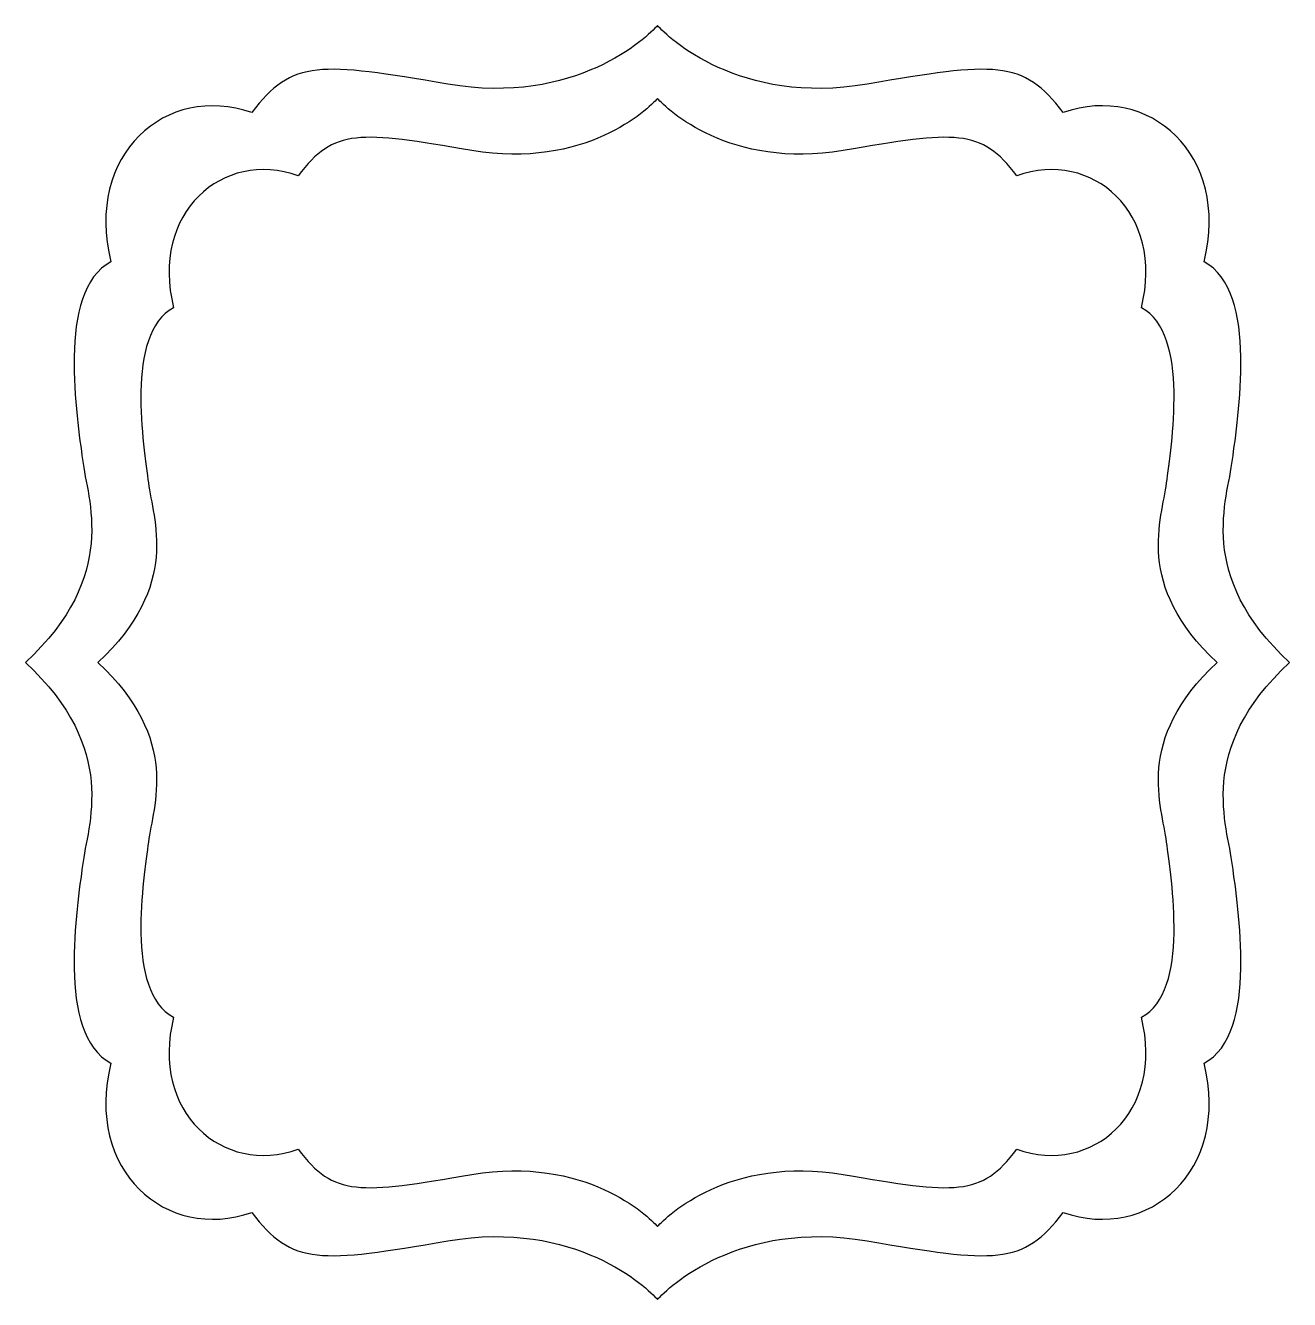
# Model space of a CAD drawing. Header units: centimetres. Extents: x -11 to 11.1, y -11.4 to 11.
import ezdxf

# ---------------------------------------------------------------- set-up
doc = ezdxf.new("R2010")
doc.units = ezdxf.units.CM
doc.header["$MEASUREMENT"] = 0
doc.layers.add('Camada 1', color=7, linetype='Continuous')

msp = doc.modelspace()

# ---------------------------------------------------------------- linework, layer by layer
at = {"layer": 'Camada 1'}
msp.add_open_spline([(0.03969, -11.37703), (-0.1366, -11.1714), (-1.39996, -9.96675), (-3.63307, -10.34873), (-3.63307, -10.34873), (-5.86621, -10.73071), (-6.36566, -10.78945), (-7.07085, -9.84917), (-7.07085, -9.84917), (-8.56937, -10.37807), (-10.00907, -9.11463), (-9.53899, -7.23408), (-9.53899, -7.23408), (-10.50861, -6.73463), (-10.12666, -4.47215), (-10.03852, -3.76695), (-10.03852, -3.76695), (-9.9504, -3.06179), (-9.39207, -1.73966), (-11.03752, -0.21169), (-11.03752, -0.21169), (-9.39208, 1.31623), (-9.9504, 2.6384), (-10.03853, 3.3436), (-10.03853, 3.3436), (-10.12669, 4.04879), (-10.50862, 6.31127), (-9.539, 6.81078), (-9.539, 6.81078), (-10.00908, 8.69124), (-8.56938, 9.95468), (-7.07086, 9.42578), (-7.07086, 9.42578), (-6.36567, 10.36603), (-5.86621, 10.30727), (-3.63308, 9.92531), (-3.63308, 9.92531), (-1.39996, 9.54339), (-0.1366, 10.74801), (0.03969, 10.9537), (0.03969, 10.9537), (0.21598, 10.74801), (1.47931, 9.54339), (3.71245, 9.92532), (3.71245, 9.92532), (5.94559, 10.30727), (6.44501, 10.36604), (7.15026, 9.42579), (7.15026, 9.42579), (8.64878, 9.95469), (10.08851, 8.69125), (9.6184, 6.81078), (9.6184, 6.81078), (10.58799, 6.31127), (10.20609, 4.04879), (10.11793, 3.3436), (10.11793, 3.3436), (10.02977, 2.63843), (9.47142, 1.31623), (11.11692, -0.21169), (11.11692, -0.21169), (9.47148, -1.73966), (10.02977, -3.06178), (10.11793, -3.76695), (10.11793, -3.76695), (10.20609, -4.47214), (10.58804, -6.73462), (9.6184, -7.23408), (9.6184, -7.23408), (10.08851, -9.11463), (8.64878, -10.37807), (7.15026, -9.84917), (7.15026, -9.84917), (6.44507, -10.78945), (5.94564, -10.73066), (3.71245, -10.34873), (3.71245, -10.34873), (1.47931, -9.96675), (0.21598, -11.1714), (0.03969, -11.37703)], degree=3, knots=[0, 0, 0, 0, 0.04761905, 0.04761905, 0.04761905, 0.04761905, 0.0952381, 0.0952381, 0.0952381, 0.0952381, 0.14285714, 0.14285714, 0.14285714, 0.14285714, 0.19047619, 0.19047619, 0.19047619, 0.19047619, 0.23809524, 0.23809524, 0.23809524, 0.23809524, 0.28571429, 0.28571429, 0.28571429, 0.28571429, 0.33333333, 0.33333333, 0.33333333, 0.33333333, 0.38095238, 0.38095238, 0.38095238, 0.38095238, 0.42857143, 0.42857143, 0.42857143, 0.42857143, 0.47619048, 0.47619048, 0.47619048, 0.47619048, 0.52380952, 0.52380952, 0.52380952, 0.52380952, 0.57142857, 0.57142857, 0.57142857, 0.57142857, 0.61904762, 0.61904762, 0.61904762, 0.61904762, 0.66666667, 0.66666667, 0.66666667, 0.66666667, 0.71428571, 0.71428571, 0.71428571, 0.71428571, 0.76190476, 0.76190476, 0.76190476, 0.76190476, 0.80952381, 0.80952381, 0.80952381, 0.80952381, 0.85714286, 0.85714286, 0.85714286, 0.85714286, 0.9047619, 0.9047619, 0.9047619, 0.9047619, 1, 1, 1, 1], dxfattribs=at)
at = {"layer": 'Camada 1', "color": 7}
msp.add_open_spline([(0.03969, -10.09692), (-0.11639, -9.91483), (-1.23491, -8.84835), (-3.21199, -9.18652), (-3.21199, -9.18652), (-5.18912, -9.52468), (-5.63129, -9.5767), (-6.25565, -8.74422), (-6.25565, -8.74422), (-7.58235, -9.21248), (-8.85701, -8.09393), (-8.44082, -6.42896), (-8.44082, -6.42896), (-9.29929, -5.98676), (-8.96112, -3.98368), (-8.88307, -3.35932), (-8.88307, -3.35932), (-8.80504, -2.73498), (-8.31072, -1.56447), (-9.76752, -0.21168), (-9.76752, -0.21168), (-8.31072, 1.14106), (-8.80505, 2.31165), (-8.88307, 2.93599), (-8.88307, 2.93599), (-8.96112, 3.56033), (-9.29926, 5.56343), (-8.44082, 6.00566), (-8.44082, 6.00566), (-8.85701, 7.67055), (-7.58235, 8.78913), (-6.25565, 8.32084), (-6.25565, 8.32084), (-5.63129, 9.1533), (-5.18911, 9.10126), (-3.21199, 8.76309), (-3.21199, 8.76309), (-1.23492, 8.42495), (-0.11639, 9.49146), (0.03969, 9.67357), (0.03969, 9.67357), (0.19577, 9.49146), (1.31427, 8.42495), (3.29134, 8.76309), (3.29134, 8.76309), (5.26847, 9.10125), (5.71064, 9.1533), (6.335, 8.32084), (6.335, 8.32084), (7.66173, 8.7891), (8.93636, 7.67052), (8.52017, 6.00566), (8.52017, 6.00566), (9.37861, 5.56344), (9.0405, 3.56033), (8.96245, 2.93599), (8.96245, 2.93599), (8.8844, 2.31168), (8.39005, 1.14106), (9.8469, -0.21168), (9.8469, -0.21168), (8.39008, -1.56447), (8.8844, -2.73498), (8.96245, -3.35932), (8.96245, -3.35932), (9.0405, -3.98368), (9.37864, -5.98676), (8.52017, -6.42896), (8.52017, -6.42896), (8.93636, -8.09393), (7.66173, -9.21248), (6.335, -8.74422), (6.335, -8.74422), (5.71064, -9.57671), (5.26846, -9.52466), (3.29134, -9.18652), (3.29134, -9.18652), (1.31427, -8.84835), (0.19577, -9.91484), (0.03969, -10.09692)], degree=3, knots=[0, 0, 0, 0, 0.04761905, 0.04761905, 0.04761905, 0.04761905, 0.0952381, 0.0952381, 0.0952381, 0.0952381, 0.14285714, 0.14285714, 0.14285714, 0.14285714, 0.19047619, 0.19047619, 0.19047619, 0.19047619, 0.23809524, 0.23809524, 0.23809524, 0.23809524, 0.28571429, 0.28571429, 0.28571429, 0.28571429, 0.33333333, 0.33333333, 0.33333333, 0.33333333, 0.38095238, 0.38095238, 0.38095238, 0.38095238, 0.42857143, 0.42857143, 0.42857143, 0.42857143, 0.47619048, 0.47619048, 0.47619048, 0.47619048, 0.52380952, 0.52380952, 0.52380952, 0.52380952, 0.57142857, 0.57142857, 0.57142857, 0.57142857, 0.61904762, 0.61904762, 0.61904762, 0.61904762, 0.66666667, 0.66666667, 0.66666667, 0.66666667, 0.71428571, 0.71428571, 0.71428571, 0.71428571, 0.76190476, 0.76190476, 0.76190476, 0.76190476, 0.80952381, 0.80952381, 0.80952381, 0.80952381, 0.85714286, 0.85714286, 0.85714286, 0.85714286, 0.9047619, 0.9047619, 0.9047619, 0.9047619, 1, 1, 1, 1], dxfattribs=at)

doc.saveas('drawing.dxf')
